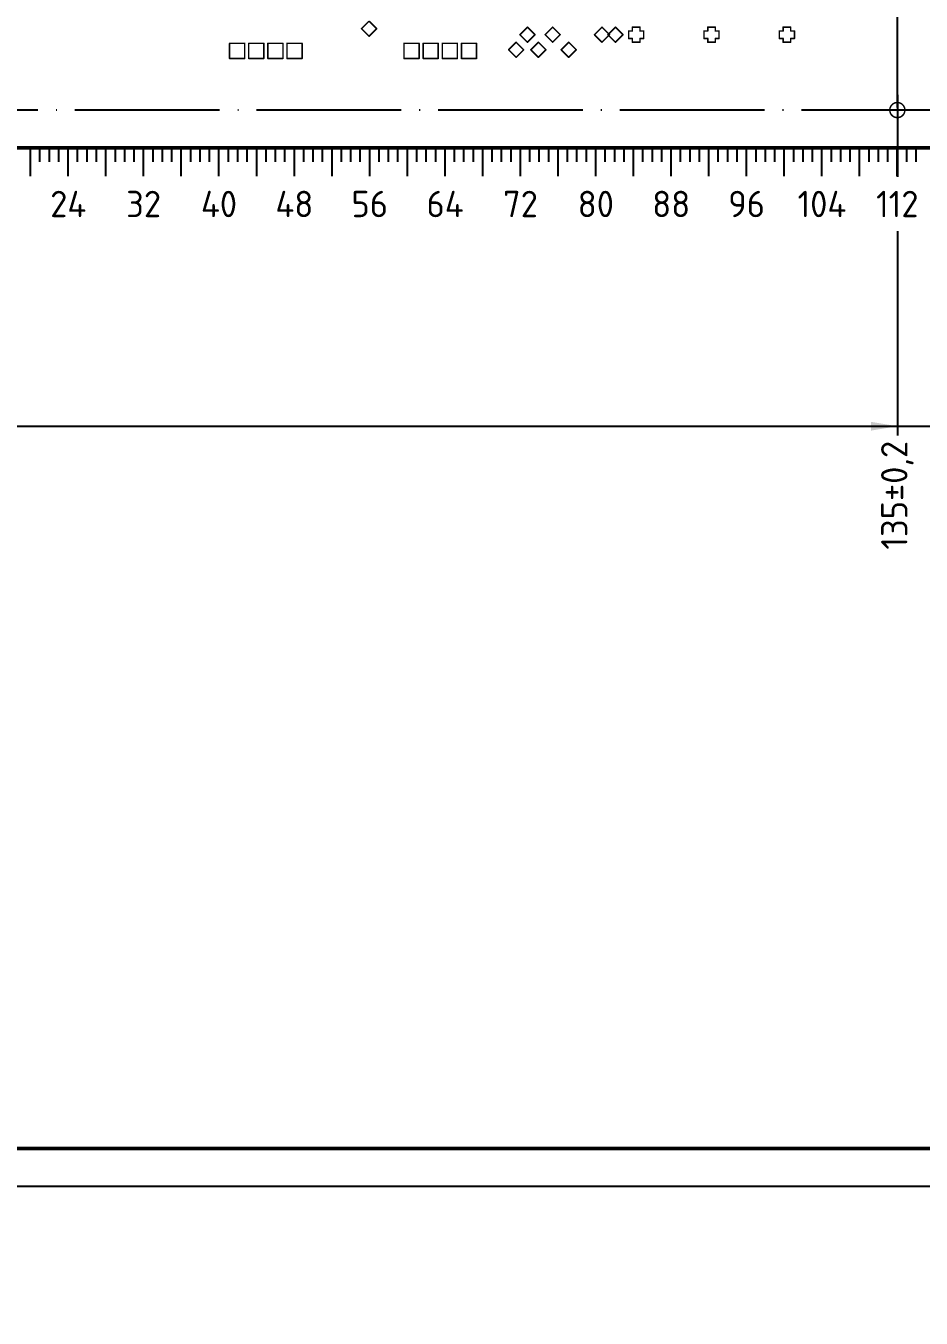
# Model space of a CAD drawing. Header units: millimetres. Extents: x -55 to 2039, y 0 to 512.
# Drawn here: x 118.6 to 237.4, y 0 to 171.5 of the extents above; entities that cross this region are included whole.
import ezdxf
from ezdxf import colors
from ezdxf.entities.mleader import LeaderData, LeaderLine
from ezdxf.enums import TextEntityAlignment as Align
from ezdxf.math import Vec2, Vec3

# ---------------------------------------------------------------- set-up
doc = ezdxf.new("R2010")
doc.units = ezdxf.units.MM
doc.linetypes.add('ACAD_ISO04W100', pattern=[30, 24, -3, 0, -3])
doc.linetypes.add('Сплошная', pattern=[0])
for name, color, linetype in [('Drill Drawing', 1, 'Continuous'), ('Виды', 30, 'Continuous'), ('Размеры', 121, 'Continuous')]:
    doc.layers.add(name, color=color, linetype=linetype)
doc.layers.add('текст', color=2, linetype='Continuous', lineweight=30)
doc.styles.add('GOST TYPE B', font='', dxfattribs={"height": 3.5})
doc.styles.get('GOST TYPE B').set_extended_font_data('GOST type B')
doc.dimstyles.new('Допуск Ординатный Стрелки', dxfattribs={"dimscale": 0, "dimtxt": 3.5, "dimasz": 3.5, "dimexe": 1.25, "dimexo": 0, "dimgap": 0.8, "dimtad": 0, "dimjust": 4, "dimtxsty": 'GOST TYPE B', "dimblk1": 'NONE', "dimsah": 1, "dimcen": 5, "dimse1": 1, "dimadec": 3, "dimazin": 2, "dimtol": 1, "dimtp": 0.2, "dimtm": 0.2, "dimtfac": 1, "dimtmove": 2, "dimatfit": 3, "dimfxl": 1, "dimtolj": 1, "dimlwd": 25, "dimlwe": 25, "dimarcsym": 0})

# ---------------------------------------------------------------- blocks, each defined once
blk = doc.blocks.new('Шероховатость')
at = {"lineweight": 50, "transparency": 16777216}
for p, q in [((-32.51, -11.45), (-28.78, -5)), ((-28.78, -5), (-5, -5)), ((-10.28, -11.58), (-7.16, -6.18)), ((-34.37, -8.22), (-32.51, -11.45)), ((-11.84, -8.88), (-10.28, -11.58))]:
    blk.add_line(p, q, dxfattribs=at)
at = {"layer": 'текст', "linetype": 'Continuous', "lineweight": 25, "transparency": 16777216, "insert": (-29.09, -6.14), "char_height": 5, "attachment_point": 1, "style": 'GOST TYPE B'}
blk.add_mtext_dynamic_manual_height_columns('Ra6,3{\\fGOST Type AU|b1|i0|c204|p2;(   )}', width=25.9473, gutter_width=17.5, heights=[0], dxfattribs=at)
blk = doc.blocks.new('_DotSmall')
at = {"color": 0, "linetype": 'ByBlock', "lineweight": 60, "const_width": 0.5}
blk.add_lwpolyline([(-0.0625, 0, 1), (0.0625, 0, 1)], format="xyb", close=True, dxfattribs=at)
blk = doc.blocks.new('*D98')
at = {"layer": 'Defpoints', "color": 0, "linetype": 'Continuous', "lineweight": 50, "transparency": 16777216}
for p in [(234.26, 162.32), (99.26, 158.47), (234.26, 118.35)]:
    blk.add_point(p, dxfattribs=at)
at = {"layer": 'Размеры', "color": 0, "lineweight": 25, "transparency": 16777216}
for p, q in [((234.26, 162.32), (234.26, 151.45)), ((234.26, 144.21), (234.26, 117.1))]:
    blk.add_line(p, q, dxfattribs=at)
at = {"layer": 'Размеры', "color": 0, "linetype": 'Сплошная', "lineweight": 25, "transparency": 16777216}
blk.add_line((99.26, 118.35), (230.76, 118.35), dxfattribs=at)
at = {"layer": 'Размеры', "color": 0, "linetype": 'Continuous', "lineweight": 50, "transparency": 16777216}
blk.add_solid([(230.76, 118.93), (230.76, 117.76), (234.26, 118.35)], dxfattribs=at)
at = {"layer": 'Размеры', "color": 0, "linetype": 'Continuous', "lineweight": 25, "transparency": 16777216, "xscale": 3.5, "yscale": 3.5, "zscale": 3.5, "rotation": 180}
blk.add_blockref('_DotSmall', (99.26, 118.35), dxfattribs=at)
at = {"layer": 'Размеры', "color": 0, "linetype": 'Continuous', "lineweight": 50, "transparency": 16777216, "insert": (234.26, 109.19), "char_height": 3.5, "attachment_point": 5, "rotation": 90, "style": 'GOST TYPE B'}
blk.add_mtext('\\A1;135±0,2', dxfattribs=at)
blk = doc.blocks.new('*D99')
at = {"layer": 'Defpoints', "color": 0, "linetype": 'Continuous', "lineweight": 50, "transparency": 16777216}
for p in [(359.26, 162.32), (99.26, 158.47), (359.26, 118.35)]:
    blk.add_point(p, dxfattribs=at)
at = {"layer": 'Размеры', "color": 0, "lineweight": 25, "transparency": 16777216}
blk.add_line((359.26, 162.32), (359.26, 117.1), dxfattribs=at)
at = {"layer": 'Размеры', "color": 0, "linetype": 'Сплошная', "lineweight": 25, "transparency": 16777216}
blk.add_line((99.26, 118.35), (355.76, 118.35), dxfattribs=at)
at = {"layer": 'Размеры', "color": 0, "linetype": 'Continuous', "lineweight": 50, "transparency": 16777216}
blk.add_solid([(355.76, 118.93), (355.76, 117.76), (359.26, 118.35)], dxfattribs=at)
at = {"layer": 'Размеры', "color": 0, "linetype": 'Continuous', "lineweight": 25, "transparency": 16777216, "xscale": 3.5, "yscale": 3.5, "zscale": 3.5, "rotation": 180}
blk.add_blockref('_DotSmall', (99.26, 118.35), dxfattribs=at)
at = {"layer": 'Размеры', "color": 0, "linetype": 'Continuous', "lineweight": 50, "transparency": 16777216, "insert": (359.26, 108.84), "char_height": 3.5, "attachment_point": 5, "rotation": 90, "style": 'GOST TYPE B'}
blk.add_mtext('\\A1;260±0,2', dxfattribs=at)
blk = doc.blocks.new('*D100')
at = {"layer": 'Defpoints', "color": 0, "linetype": 'Continuous', "lineweight": 50, "transparency": 16777216}
for p in [(99.26, 158.47), (369.26, 126.95), (369.26, 118.35)]:
    blk.add_point(p, dxfattribs=at)
at = {"layer": 'Размеры', "color": 0, "lineweight": 25, "transparency": 16777216}
blk.add_line((369.26, 126.95), (369.26, 117.1), dxfattribs=at)
at = {"layer": 'Размеры', "color": 0, "linetype": 'Сплошная', "lineweight": 25, "transparency": 16777216}
blk.add_line((99.26, 118.35), (365.76, 118.35), dxfattribs=at)
at = {"layer": 'Размеры', "color": 0, "linetype": 'Continuous', "lineweight": 50, "transparency": 16777216}
blk.add_solid([(365.76, 118.93), (365.76, 117.76), (369.26, 118.35)], dxfattribs=at)
at = {"layer": 'Размеры', "color": 0, "linetype": 'Continuous', "lineweight": 25, "transparency": 16777216, "xscale": 3.5, "yscale": 3.5, "zscale": 3.5, "rotation": 180}
blk.add_blockref('_DotSmall', (99.26, 118.35), dxfattribs=at)
at = {"layer": 'Размеры', "color": 0, "linetype": 'Continuous', "lineweight": 50, "transparency": 16777216, "insert": (369.26, 108.84), "char_height": 3.5, "attachment_point": 5, "rotation": 90, "style": 'GOST TYPE B'}
blk.add_mtext('\\A1;270±0,2', dxfattribs=at)
blk = doc.blocks.new('Вид с →')
at = {"linetype": 'Continuous', "lineweight": 25, "transparency": 16777216}
for q in [(28.03, 4.05), (30.86, 4.05)]:
    blk.add_line((29.44, 2.63), q, dxfattribs=at)
blk.add_circle((32.94, 2.63), 3.5, dxfattribs=at)
blk.add_circle((32.94, 2.63), 3.5, dxfattribs=at)
at = {"linetype": 'Continuous', "lineweight": 50, "transparency": 16777216, "style": 'GOST TYPE B'}
blk.add_attdef('ВИД(_:_)', text='', height=7, dxfattribs=at).set_placement((27.23, 3.5), align=Align.MIDDLE_RIGHT)

msp = doc.modelspace()

# ---------------------------------------------------------------- linework, layer by layer
at = {"lineweight": 50}
msp.add_line((104.2556, 155.2965), (364.2556, 155.2965), dxfattribs=at)
msp.add_lwpolyline([(19.1585, 17.5126), (613.1585, 17.5126), (613.1585, 437.5126), (19.1585, 437.5126)], close=True)
msp.add_lwpolyline([(39.1585, 22.5126), (608.1585, 22.5126), (608.1585, 432.5126), (39.1585, 432.5126)], close=True, dxfattribs=at)
at = {"layer": 'Drill Drawing'}
for points in [[(163.1696, 171.0965, 0.2, 0.2, 0), (164.1696, 172.0965, 0.2, 0.2, 0)], [(164.1696, 172.0965, 0.2, 0.2, 0), (165.1696, 171.0965, 0.2, 0.2, 0)], [(163.1696, 171.0965, 0.2, 0.2, 0), (164.1696, 170.0965, 0.2, 0.2, 0)], [(164.1696, 170.0965, 0.2, 0.2, 0), (165.1696, 171.0965, 0.2, 0.2, 0)], [(184.1806, 170.2965, 0.2, 0.2, 0), (185.1806, 171.2965, 0.2, 0.2, 0)], [(184.1806, 170.2965, 0.2, 0.2, 0), (185.1806, 169.2965, 0.2, 0.2, 0)], [(185.1806, 171.2965, 0.2, 0.2, 0), (186.1806, 170.2965, 0.2, 0.2, 0)], [(185.1806, 169.2965, 0.2, 0.2, 0), (186.1806, 170.2965, 0.2, 0.2, 0)], [(187.5306, 170.2965, 0.2, 0.2, 0), (188.5306, 171.2965, 0.2, 0.2, 0)], [(187.5306, 170.2965, 0.2, 0.2, 0), (188.5306, 169.2965, 0.2, 0.2, 0)], [(188.5306, 171.2965, 0.2, 0.2, 0), (189.5306, 170.2965, 0.2, 0.2, 0)], [(188.5306, 169.2965, 0.2, 0.2, 0), (189.5306, 170.2965, 0.2, 0.2, 0)], [(194.0681, 170.2965, 0.2, 0.2, 0), (195.0681, 171.2965, 0.2, 0.2, 0)], [(194.0681, 170.2965, 0.2, 0.2, 0), (195.0681, 169.2965, 0.2, 0.2, 0)], [(195.0681, 171.2965, 0.2, 0.2, 0), (196.0681, 170.2965, 0.2, 0.2, 0)], [(195.0681, 169.2965, 0.2, 0.2, 0), (196.0681, 170.2965, 0.2, 0.2, 0)], [(195.8556, 170.2965, 0.2, 0.2, 0), (196.8556, 171.2965, 0.2, 0.2, 0)], [(195.8556, 170.2965, 0.2, 0.2, 0), (196.8556, 169.2965, 0.2, 0.2, 0)], [(196.8556, 171.2965, 0.2, 0.2, 0), (197.8556, 170.2965, 0.2, 0.2, 0)], [(196.8556, 169.2965, 0.2, 0.2, 0), (197.8556, 170.2965, 0.2, 0.2, 0)], [(198.6056, 169.7965, 0.2, 0.2, 0), (198.6056, 170.7965, 0.2, 0.2, 0)], [(198.6056, 170.7965, 0.2, 0.2, 0), (199.1056, 170.7965, 0.2, 0.2, 0)], [(198.6056, 169.7965, 0.2, 0.2, 0), (199.1056, 169.7965, 0.2, 0.2, 0)], [(199.1056, 170.7965, 0.2, 0.2, 0), (199.1056, 171.2965, 0.2, 0.2, 0)], [(199.1056, 171.2965, 0.2, 0.2, 0), (200.1056, 171.2965, 0.2, 0.2, 0)], [(199.1056, 169.2965, 0.2, 0.2, 0), (199.1056, 169.7965, 0.2, 0.2, 0)], [(200.1056, 170.7965, 0.2, 0.2, 0), (200.1056, 171.2965, 0.2, 0.2, 0)], [(200.1056, 170.7965, 0.2, 0.2, 0), (200.6056, 170.7965, 0.2, 0.2, 0)], [(200.1056, 169.7965, 0.2, 0.2, 0), (200.6056, 169.7965, 0.2, 0.2, 0)], [(200.1056, 169.2965, 0.2, 0.2, 0), (200.1056, 169.7965, 0.2, 0.2, 0)], [(200.6056, 169.7965, 0.2, 0.2, 0), (200.6056, 170.7965, 0.2, 0.2, 0)], [(208.6056, 169.7965, 0.2, 0.2, 0), (208.6056, 170.7965, 0.2, 0.2, 0)], [(208.6056, 170.7965, 0.2, 0.2, 0), (209.1056, 170.7965, 0.2, 0.2, 0)], [(208.6056, 169.7965, 0.2, 0.2, 0), (209.1056, 169.7965, 0.2, 0.2, 0)], [(209.1056, 170.7965, 0.2, 0.2, 0), (209.1056, 171.2965, 0.2, 0.2, 0)], [(209.1056, 171.2965, 0.2, 0.2, 0), (210.1056, 171.2965, 0.2, 0.2, 0)], [(209.1056, 169.2965, 0.2, 0.2, 0), (209.1056, 169.7965, 0.2, 0.2, 0)], [(210.1056, 170.7965, 0.2, 0.2, 0), (210.1056, 171.2965, 0.2, 0.2, 0)], [(210.1056, 170.7965, 0.2, 0.2, 0), (210.6056, 170.7965, 0.2, 0.2, 0)], [(210.1056, 169.7965, 0.2, 0.2, 0), (210.6056, 169.7965, 0.2, 0.2, 0)], [(210.1056, 169.2965, 0.2, 0.2, 0), (210.1056, 169.7965, 0.2, 0.2, 0)], [(210.6056, 169.7965, 0.2, 0.2, 0), (210.6056, 170.7965, 0.2, 0.2, 0)], [(218.6056, 169.7965, 0.2, 0.2, 0), (218.6056, 170.7965, 0.2, 0.2, 0)], [(218.6056, 170.7965, 0.2, 0.2, 0), (219.1056, 170.7965, 0.2, 0.2, 0)], [(218.6056, 169.7965, 0.2, 0.2, 0), (219.1056, 169.7965, 0.2, 0.2, 0)], [(219.1056, 170.7965, 0.2, 0.2, 0), (219.1056, 171.2965, 0.2, 0.2, 0)], [(219.1056, 171.2965, 0.2, 0.2, 0), (220.1056, 171.2965, 0.2, 0.2, 0)], [(219.1056, 169.2965, 0.2, 0.2, 0), (219.1056, 169.7965, 0.2, 0.2, 0)], [(220.1056, 170.7965, 0.2, 0.2, 0), (220.1056, 171.2965, 0.2, 0.2, 0)], [(220.1056, 170.7965, 0.2, 0.2, 0), (220.6056, 170.7965, 0.2, 0.2, 0)], [(220.1056, 169.7965, 0.2, 0.2, 0), (220.6056, 169.7965, 0.2, 0.2, 0)], [(220.1056, 169.2965, 0.2, 0.2, 0), (220.1056, 169.7965, 0.2, 0.2, 0)], [(220.6056, 169.7965, 0.2, 0.2, 0), (220.6056, 170.7965, 0.2, 0.2, 0)], [(145.6606, 169.1465, 0.2, 0.2, 0), (147.6606, 169.1465, 0.2, 0.2, 0)], [(145.6606, 167.1465, 0.2, 0.2, 0), (145.6606, 169.1465, 0.2, 0.2, 0)], [(147.6606, 167.1465, 0.2, 0.2, 0), (147.6606, 169.1465, 0.2, 0.2, 0)], [(148.2006, 169.1465, 0.2, 0.2, 0), (150.2006, 169.1465, 0.2, 0.2, 0)], [(148.2006, 167.1465, 0.2, 0.2, 0), (148.2006, 169.1465, 0.2, 0.2, 0)], [(150.2006, 167.1465, 0.2, 0.2, 0), (150.2006, 169.1465, 0.2, 0.2, 0)], [(150.7406, 169.1465, 0.2, 0.2, 0), (152.7406, 169.1465, 0.2, 0.2, 0)], [(150.7406, 167.1465, 0.2, 0.2, 0), (150.7406, 169.1465, 0.2, 0.2, 0)], [(152.7406, 167.1465, 0.2, 0.2, 0), (152.7406, 169.1465, 0.2, 0.2, 0)], [(153.2806, 169.1465, 0.2, 0.2, 0), (155.2806, 169.1465, 0.2, 0.2, 0)], [(153.2806, 167.1465, 0.2, 0.2, 0), (153.2806, 169.1465, 0.2, 0.2, 0)], [(155.2806, 167.1465, 0.2, 0.2, 0), (155.2806, 169.1465, 0.2, 0.2, 0)], [(168.8056, 169.1465, 0.2, 0.2, 0), (170.8056, 169.1465, 0.2, 0.2, 0)], [(168.8056, 167.1465, 0.2, 0.2, 0), (168.8056, 169.1465, 0.2, 0.2, 0)], [(170.8056, 167.1465, 0.2, 0.2, 0), (170.8056, 169.1465, 0.2, 0.2, 0)], [(171.3456, 169.1465, 0.2, 0.2, 0), (173.3456, 169.1465, 0.2, 0.2, 0)], [(171.3456, 167.1465, 0.2, 0.2, 0), (171.3456, 169.1465, 0.2, 0.2, 0)], [(173.3456, 167.1465, 0.2, 0.2, 0), (173.3456, 169.1465, 0.2, 0.2, 0)], [(173.8856, 169.1465, 0.2, 0.2, 0), (175.8856, 169.1465, 0.2, 0.2, 0)], [(173.8856, 167.1465, 0.2, 0.2, 0), (173.8856, 169.1465, 0.2, 0.2, 0)], [(175.8856, 167.1465, 0.2, 0.2, 0), (175.8856, 169.1465, 0.2, 0.2, 0)], [(176.4256, 169.1465, 0.2, 0.2, 0), (178.4256, 169.1465, 0.2, 0.2, 0)], [(176.4256, 167.1465, 0.2, 0.2, 0), (176.4256, 169.1465, 0.2, 0.2, 0)], [(178.4256, 167.1465, 0.2, 0.2, 0), (178.4256, 169.1465, 0.2, 0.2, 0)], [(182.6806, 168.2965, 0.2, 0.2, 0), (183.6806, 169.2965, 0.2, 0.2, 0)], [(182.6806, 168.2965, 0.2, 0.2, 0), (183.6806, 167.2965, 0.2, 0.2, 0)], [(183.6806, 169.2965, 0.2, 0.2, 0), (184.6806, 168.2965, 0.2, 0.2, 0)], [(183.6806, 167.2965, 0.2, 0.2, 0), (184.6806, 168.2965, 0.2, 0.2, 0)], [(185.6306, 168.2965, 0.2, 0.2, 0), (186.6306, 169.2965, 0.2, 0.2, 0)], [(185.6306, 168.2965, 0.2, 0.2, 0), (186.6306, 167.2965, 0.2, 0.2, 0)], [(186.6306, 169.2965, 0.2, 0.2, 0), (187.6306, 168.2965, 0.2, 0.2, 0)], [(186.6306, 167.2965, 0.2, 0.2, 0), (187.6306, 168.2965, 0.2, 0.2, 0)], [(189.6556, 168.2965, 0.2, 0.2, 0), (190.6556, 169.2965, 0.2, 0.2, 0)], [(189.6556, 168.2965, 0.2, 0.2, 0), (190.6556, 167.2965, 0.2, 0.2, 0)], [(190.6556, 169.2965, 0.2, 0.2, 0), (191.6556, 168.2965, 0.2, 0.2, 0)], [(190.6556, 167.2965, 0.2, 0.2, 0), (191.6556, 168.2965, 0.2, 0.2, 0)], [(199.1056, 169.2965, 0.2, 0.2, 0), (200.1056, 169.2965, 0.2, 0.2, 0)], [(209.1056, 169.2965, 0.2, 0.2, 0), (210.1056, 169.2965, 0.2, 0.2, 0)], [(219.1056, 169.2965, 0.2, 0.2, 0), (220.1056, 169.2965, 0.2, 0.2, 0)], [(145.6606, 167.1465, 0.2, 0.2, 0), (147.6606, 167.1465, 0.2, 0.2, 0)], [(148.2006, 167.1465, 0.2, 0.2, 0), (150.2006, 167.1465, 0.2, 0.2, 0)], [(150.7406, 167.1465, 0.2, 0.2, 0), (152.7406, 167.1465, 0.2, 0.2, 0)], [(153.2806, 167.1465, 0.2, 0.2, 0), (155.2806, 167.1465, 0.2, 0.2, 0)], [(168.8056, 167.1465, 0.2, 0.2, 0), (170.8056, 167.1465, 0.2, 0.2, 0)], [(171.3456, 167.1465, 0.2, 0.2, 0), (173.3456, 167.1465, 0.2, 0.2, 0)], [(173.8856, 167.1465, 0.2, 0.2, 0), (175.8856, 167.1465, 0.2, 0.2, 0)], [(176.4256, 167.1465, 0.2, 0.2, 0), (178.4256, 167.1465, 0.2, 0.2, 0)]]:
    msp.add_lwpolyline(points, format="xyseb", dxfattribs=at)
for points in [[(163.1196, 171.0965, 0.1, 0.1, 1), (163.2196, 171.0965, 0.1, 0.1, 1)], [(163.1196, 171.0965, 0.1, 0.1, 1), (163.2196, 171.0965, 0.1, 0.1, 1)], [(164.1196, 170.0965, 0.1, 0.1, 1), (164.2196, 170.0965, 0.1, 0.1, 1)], [(164.1196, 170.0965, 0.1, 0.1, 1), (164.2196, 170.0965, 0.1, 0.1, 1)], [(165.1196, 171.0965, 0.1, 0.1, 1), (165.2196, 171.0965, 0.1, 0.1, 1)], [(165.1196, 171.0965, 0.1, 0.1, 1), (165.2196, 171.0965, 0.1, 0.1, 1)], [(184.1306, 170.2965, 0.1, 0.1, 1), (184.2306, 170.2965, 0.1, 0.1, 1)], [(184.1306, 170.2965, 0.1, 0.1, 1), (184.2306, 170.2965, 0.1, 0.1, 1)], [(185.1306, 171.2965, 0.1, 0.1, 1), (185.2306, 171.2965, 0.1, 0.1, 1)], [(185.1306, 171.2965, 0.1, 0.1, 1), (185.2306, 171.2965, 0.1, 0.1, 1)], [(186.1306, 170.2965, 0.1, 0.1, 1), (186.2306, 170.2965, 0.1, 0.1, 1)], [(186.1306, 170.2965, 0.1, 0.1, 1), (186.2306, 170.2965, 0.1, 0.1, 1)], [(187.4806, 170.2965, 0.1, 0.1, 1), (187.5806, 170.2965, 0.1, 0.1, 1)], [(187.4806, 170.2965, 0.1, 0.1, 1), (187.5806, 170.2965, 0.1, 0.1, 1)], [(188.4806, 171.2965, 0.1, 0.1, 1), (188.5806, 171.2965, 0.1, 0.1, 1)], [(188.4806, 171.2965, 0.1, 0.1, 1), (188.5806, 171.2965, 0.1, 0.1, 1)], [(189.4806, 170.2965, 0.1, 0.1, 1), (189.5806, 170.2965, 0.1, 0.1, 1)], [(189.4806, 170.2965, 0.1, 0.1, 1), (189.5806, 170.2965, 0.1, 0.1, 1)], [(194.0181, 170.2965, 0.1, 0.1, 1), (194.1181, 170.2965, 0.1, 0.1, 1)], [(194.0181, 170.2965, 0.1, 0.1, 1), (194.1181, 170.2965, 0.1, 0.1, 1)], [(195.0181, 171.2965, 0.1, 0.1, 1), (195.1181, 171.2965, 0.1, 0.1, 1)], [(195.0181, 171.2965, 0.1, 0.1, 1), (195.1181, 171.2965, 0.1, 0.1, 1)], [(195.8056, 170.2965, 0.1, 0.1, 1), (195.9056, 170.2965, 0.1, 0.1, 1)], [(195.8056, 170.2965, 0.1, 0.1, 1), (195.9056, 170.2965, 0.1, 0.1, 1)], [(196.0181, 170.2965, 0.1, 0.1, 1), (196.1181, 170.2965, 0.1, 0.1, 1)], [(196.0181, 170.2965, 0.1, 0.1, 1), (196.1181, 170.2965, 0.1, 0.1, 1)], [(196.8056, 171.2965, 0.1, 0.1, 1), (196.9056, 171.2965, 0.1, 0.1, 1)], [(196.8056, 171.2965, 0.1, 0.1, 1), (196.9056, 171.2965, 0.1, 0.1, 1)], [(197.8056, 170.2965, 0.1, 0.1, 1), (197.9056, 170.2965, 0.1, 0.1, 1)], [(197.8056, 170.2965, 0.1, 0.1, 1), (197.9056, 170.2965, 0.1, 0.1, 1)], [(198.5556, 170.7965, 0.1, 0.1, 1), (198.6556, 170.7965, 0.1, 0.1, 1)], [(198.5556, 170.7965, 0.1, 0.1, 1), (198.6556, 170.7965, 0.1, 0.1, 1)], [(198.5556, 169.7965, 0.1, 0.1, 1), (198.6556, 169.7965, 0.1, 0.1, 1)], [(198.5556, 169.7965, 0.1, 0.1, 1), (198.6556, 169.7965, 0.1, 0.1, 1)], [(199.0556, 171.2965, 0.1, 0.1, 1), (199.1556, 171.2965, 0.1, 0.1, 1)], [(199.0556, 171.2965, 0.1, 0.1, 1), (199.1556, 171.2965, 0.1, 0.1, 1)], [(199.0556, 170.7965, 0.1, 0.1, 1), (199.1556, 170.7965, 0.1, 0.1, 1)], [(199.0556, 170.7965, 0.1, 0.1, 1), (199.1556, 170.7965, 0.1, 0.1, 1)], [(199.0556, 169.7965, 0.1, 0.1, 1), (199.1556, 169.7965, 0.1, 0.1, 1)], [(199.0556, 169.7965, 0.1, 0.1, 1), (199.1556, 169.7965, 0.1, 0.1, 1)], [(200.0556, 171.2965, 0.1, 0.1, 1), (200.1556, 171.2965, 0.1, 0.1, 1)], [(200.0556, 171.2965, 0.1, 0.1, 1), (200.1556, 171.2965, 0.1, 0.1, 1)], [(200.0556, 170.7965, 0.1, 0.1, 1), (200.1556, 170.7965, 0.1, 0.1, 1)], [(200.0556, 170.7965, 0.1, 0.1, 1), (200.1556, 170.7965, 0.1, 0.1, 1)], [(200.0556, 169.7965, 0.1, 0.1, 1), (200.1556, 169.7965, 0.1, 0.1, 1)], [(200.0556, 169.7965, 0.1, 0.1, 1), (200.1556, 169.7965, 0.1, 0.1, 1)], [(200.5556, 170.7965, 0.1, 0.1, 1), (200.6556, 170.7965, 0.1, 0.1, 1)], [(200.5556, 170.7965, 0.1, 0.1, 1), (200.6556, 170.7965, 0.1, 0.1, 1)], [(200.5556, 169.7965, 0.1, 0.1, 1), (200.6556, 169.7965, 0.1, 0.1, 1)], [(200.5556, 169.7965, 0.1, 0.1, 1), (200.6556, 169.7965, 0.1, 0.1, 1)], [(208.5556, 170.7965, 0.1, 0.1, 1), (208.6556, 170.7965, 0.1, 0.1, 1)], [(208.5556, 170.7965, 0.1, 0.1, 1), (208.6556, 170.7965, 0.1, 0.1, 1)], [(208.5556, 169.7965, 0.1, 0.1, 1), (208.6556, 169.7965, 0.1, 0.1, 1)], [(208.5556, 169.7965, 0.1, 0.1, 1), (208.6556, 169.7965, 0.1, 0.1, 1)], [(209.0556, 171.2965, 0.1, 0.1, 1), (209.1556, 171.2965, 0.1, 0.1, 1)], [(209.0556, 171.2965, 0.1, 0.1, 1), (209.1556, 171.2965, 0.1, 0.1, 1)], [(209.0556, 170.7965, 0.1, 0.1, 1), (209.1556, 170.7965, 0.1, 0.1, 1)], [(209.0556, 170.7965, 0.1, 0.1, 1), (209.1556, 170.7965, 0.1, 0.1, 1)], [(209.0556, 169.7965, 0.1, 0.1, 1), (209.1556, 169.7965, 0.1, 0.1, 1)], [(209.0556, 169.7965, 0.1, 0.1, 1), (209.1556, 169.7965, 0.1, 0.1, 1)], [(210.0556, 171.2965, 0.1, 0.1, 1), (210.1556, 171.2965, 0.1, 0.1, 1)], [(210.0556, 171.2965, 0.1, 0.1, 1), (210.1556, 171.2965, 0.1, 0.1, 1)], [(210.0556, 170.7965, 0.1, 0.1, 1), (210.1556, 170.7965, 0.1, 0.1, 1)], [(210.0556, 170.7965, 0.1, 0.1, 1), (210.1556, 170.7965, 0.1, 0.1, 1)], [(210.0556, 169.7965, 0.1, 0.1, 1), (210.1556, 169.7965, 0.1, 0.1, 1)], [(210.0556, 169.7965, 0.1, 0.1, 1), (210.1556, 169.7965, 0.1, 0.1, 1)], [(210.5556, 170.7965, 0.1, 0.1, 1), (210.6556, 170.7965, 0.1, 0.1, 1)], [(210.5556, 170.7965, 0.1, 0.1, 1), (210.6556, 170.7965, 0.1, 0.1, 1)], [(210.5556, 169.7965, 0.1, 0.1, 1), (210.6556, 169.7965, 0.1, 0.1, 1)], [(210.5556, 169.7965, 0.1, 0.1, 1), (210.6556, 169.7965, 0.1, 0.1, 1)], [(218.5556, 170.7965, 0.1, 0.1, 1), (218.6556, 170.7965, 0.1, 0.1, 1)], [(218.5556, 170.7965, 0.1, 0.1, 1), (218.6556, 170.7965, 0.1, 0.1, 1)], [(218.5556, 169.7965, 0.1, 0.1, 1), (218.6556, 169.7965, 0.1, 0.1, 1)], [(218.5556, 169.7965, 0.1, 0.1, 1), (218.6556, 169.7965, 0.1, 0.1, 1)], [(219.0556, 171.2965, 0.1, 0.1, 1), (219.1556, 171.2965, 0.1, 0.1, 1)], [(219.0556, 171.2965, 0.1, 0.1, 1), (219.1556, 171.2965, 0.1, 0.1, 1)], [(219.0556, 170.7965, 0.1, 0.1, 1), (219.1556, 170.7965, 0.1, 0.1, 1)], [(219.0556, 170.7965, 0.1, 0.1, 1), (219.1556, 170.7965, 0.1, 0.1, 1)], [(219.0556, 169.7965, 0.1, 0.1, 1), (219.1556, 169.7965, 0.1, 0.1, 1)], [(219.0556, 169.7965, 0.1, 0.1, 1), (219.1556, 169.7965, 0.1, 0.1, 1)], [(220.0556, 171.2965, 0.1, 0.1, 1), (220.1556, 171.2965, 0.1, 0.1, 1)], [(220.0556, 171.2965, 0.1, 0.1, 1), (220.1556, 171.2965, 0.1, 0.1, 1)], [(220.0556, 170.7965, 0.1, 0.1, 1), (220.1556, 170.7965, 0.1, 0.1, 1)], [(220.0556, 170.7965, 0.1, 0.1, 1), (220.1556, 170.7965, 0.1, 0.1, 1)], [(220.0556, 169.7965, 0.1, 0.1, 1), (220.1556, 169.7965, 0.1, 0.1, 1)], [(220.0556, 169.7965, 0.1, 0.1, 1), (220.1556, 169.7965, 0.1, 0.1, 1)], [(220.5556, 170.7965, 0.1, 0.1, 1), (220.6556, 170.7965, 0.1, 0.1, 1)], [(220.5556, 170.7965, 0.1, 0.1, 1), (220.6556, 170.7965, 0.1, 0.1, 1)], [(220.5556, 169.7965, 0.1, 0.1, 1), (220.6556, 169.7965, 0.1, 0.1, 1)], [(220.5556, 169.7965, 0.1, 0.1, 1), (220.6556, 169.7965, 0.1, 0.1, 1)], [(145.6106, 169.1465, 0.1, 0.1, 1), (145.7106, 169.1465, 0.1, 0.1, 1)], [(145.6106, 169.1465, 0.1, 0.1, 1), (145.7106, 169.1465, 0.1, 0.1, 1)], [(147.6106, 169.1465, 0.1, 0.1, 1), (147.7106, 169.1465, 0.1, 0.1, 1)], [(147.6106, 169.1465, 0.1, 0.1, 1), (147.7106, 169.1465, 0.1, 0.1, 1)], [(148.1506, 169.1465, 0.1, 0.1, 1), (148.2506, 169.1465, 0.1, 0.1, 1)], [(148.1506, 169.1465, 0.1, 0.1, 1), (148.2506, 169.1465, 0.1, 0.1, 1)], [(150.1506, 169.1465, 0.1, 0.1, 1), (150.2506, 169.1465, 0.1, 0.1, 1)], [(150.1506, 169.1465, 0.1, 0.1, 1), (150.2506, 169.1465, 0.1, 0.1, 1)], [(150.6906, 169.1465, 0.1, 0.1, 1), (150.7906, 169.1465, 0.1, 0.1, 1)], [(150.6906, 169.1465, 0.1, 0.1, 1), (150.7906, 169.1465, 0.1, 0.1, 1)], [(152.6906, 169.1465, 0.1, 0.1, 1), (152.7906, 169.1465, 0.1, 0.1, 1)], [(152.6906, 169.1465, 0.1, 0.1, 1), (152.7906, 169.1465, 0.1, 0.1, 1)], [(153.2306, 169.1465, 0.1, 0.1, 1), (153.3306, 169.1465, 0.1, 0.1, 1)], [(153.2306, 169.1465, 0.1, 0.1, 1), (153.3306, 169.1465, 0.1, 0.1, 1)], [(155.2306, 169.1465, 0.1, 0.1, 1), (155.3306, 169.1465, 0.1, 0.1, 1)], [(155.2306, 169.1465, 0.1, 0.1, 1), (155.3306, 169.1465, 0.1, 0.1, 1)], [(168.7556, 169.1465, 0.1, 0.1, 1), (168.8556, 169.1465, 0.1, 0.1, 1)], [(168.7556, 169.1465, 0.1, 0.1, 1), (168.8556, 169.1465, 0.1, 0.1, 1)], [(170.7556, 169.1465, 0.1, 0.1, 1), (170.8556, 169.1465, 0.1, 0.1, 1)], [(170.7556, 169.1465, 0.1, 0.1, 1), (170.8556, 169.1465, 0.1, 0.1, 1)], [(171.2956, 169.1465, 0.1, 0.1, 1), (171.3956, 169.1465, 0.1, 0.1, 1)], [(171.2956, 169.1465, 0.1, 0.1, 1), (171.3956, 169.1465, 0.1, 0.1, 1)], [(173.2956, 169.1465, 0.1, 0.1, 1), (173.3956, 169.1465, 0.1, 0.1, 1)], [(173.2956, 169.1465, 0.1, 0.1, 1), (173.3956, 169.1465, 0.1, 0.1, 1)], [(173.8356, 169.1465, 0.1, 0.1, 1), (173.9356, 169.1465, 0.1, 0.1, 1)], [(173.8356, 169.1465, 0.1, 0.1, 1), (173.9356, 169.1465, 0.1, 0.1, 1)], [(175.8356, 169.1465, 0.1, 0.1, 1), (175.9356, 169.1465, 0.1, 0.1, 1)], [(175.8356, 169.1465, 0.1, 0.1, 1), (175.9356, 169.1465, 0.1, 0.1, 1)], [(176.3756, 169.1465, 0.1, 0.1, 1), (176.4756, 169.1465, 0.1, 0.1, 1)], [(176.3756, 169.1465, 0.1, 0.1, 1), (176.4756, 169.1465, 0.1, 0.1, 1)], [(178.3756, 169.1465, 0.1, 0.1, 1), (178.4756, 169.1465, 0.1, 0.1, 1)], [(178.3756, 169.1465, 0.1, 0.1, 1), (178.4756, 169.1465, 0.1, 0.1, 1)], [(182.6306, 168.2965, 0.1, 0.1, 1), (182.7306, 168.2965, 0.1, 0.1, 1)], [(182.6306, 168.2965, 0.1, 0.1, 1), (182.7306, 168.2965, 0.1, 0.1, 1)], [(183.6306, 169.2965, 0.1, 0.1, 1), (183.7306, 169.2965, 0.1, 0.1, 1)], [(183.6306, 169.2965, 0.1, 0.1, 1), (183.7306, 169.2965, 0.1, 0.1, 1)], [(184.6306, 168.2965, 0.1, 0.1, 1), (184.7306, 168.2965, 0.1, 0.1, 1)], [(184.6306, 168.2965, 0.1, 0.1, 1), (184.7306, 168.2965, 0.1, 0.1, 1)], [(185.1306, 169.2965, 0.1, 0.1, 1), (185.2306, 169.2965, 0.1, 0.1, 1)], [(185.1306, 169.2965, 0.1, 0.1, 1), (185.2306, 169.2965, 0.1, 0.1, 1)], [(185.5806, 168.2965, 0.1, 0.1, 1), (185.6806, 168.2965, 0.1, 0.1, 1)], [(185.5806, 168.2965, 0.1, 0.1, 1), (185.6806, 168.2965, 0.1, 0.1, 1)], [(186.5806, 169.2965, 0.1, 0.1, 1), (186.6806, 169.2965, 0.1, 0.1, 1)], [(186.5806, 169.2965, 0.1, 0.1, 1), (186.6806, 169.2965, 0.1, 0.1, 1)], [(187.5806, 168.2965, 0.1, 0.1, 1), (187.6806, 168.2965, 0.1, 0.1, 1)], [(187.5806, 168.2965, 0.1, 0.1, 1), (187.6806, 168.2965, 0.1, 0.1, 1)], [(188.4806, 169.2965, 0.1, 0.1, 1), (188.5806, 169.2965, 0.1, 0.1, 1)], [(188.4806, 169.2965, 0.1, 0.1, 1), (188.5806, 169.2965, 0.1, 0.1, 1)], [(189.6056, 168.2965, 0.1, 0.1, 1), (189.7056, 168.2965, 0.1, 0.1, 1)], [(189.6056, 168.2965, 0.1, 0.1, 1), (189.7056, 168.2965, 0.1, 0.1, 1)], [(190.6056, 169.2965, 0.1, 0.1, 1), (190.7056, 169.2965, 0.1, 0.1, 1)], [(190.6056, 169.2965, 0.1, 0.1, 1), (190.7056, 169.2965, 0.1, 0.1, 1)], [(191.6056, 168.2965, 0.1, 0.1, 1), (191.7056, 168.2965, 0.1, 0.1, 1)], [(191.6056, 168.2965, 0.1, 0.1, 1), (191.7056, 168.2965, 0.1, 0.1, 1)], [(195.0181, 169.2965, 0.1, 0.1, 1), (195.1181, 169.2965, 0.1, 0.1, 1)], [(195.0181, 169.2965, 0.1, 0.1, 1), (195.1181, 169.2965, 0.1, 0.1, 1)], [(196.8056, 169.2965, 0.1, 0.1, 1), (196.9056, 169.2965, 0.1, 0.1, 1)], [(196.8056, 169.2965, 0.1, 0.1, 1), (196.9056, 169.2965, 0.1, 0.1, 1)], [(199.0556, 169.2965, 0.1, 0.1, 1), (199.1556, 169.2965, 0.1, 0.1, 1)], [(199.0556, 169.2965, 0.1, 0.1, 1), (199.1556, 169.2965, 0.1, 0.1, 1)], [(200.0556, 169.2965, 0.1, 0.1, 1), (200.1556, 169.2965, 0.1, 0.1, 1)], [(200.0556, 169.2965, 0.1, 0.1, 1), (200.1556, 169.2965, 0.1, 0.1, 1)], [(209.0556, 169.2965, 0.1, 0.1, 1), (209.1556, 169.2965, 0.1, 0.1, 1)], [(209.0556, 169.2965, 0.1, 0.1, 1), (209.1556, 169.2965, 0.1, 0.1, 1)], [(210.0556, 169.2965, 0.1, 0.1, 1), (210.1556, 169.2965, 0.1, 0.1, 1)], [(210.0556, 169.2965, 0.1, 0.1, 1), (210.1556, 169.2965, 0.1, 0.1, 1)], [(219.0556, 169.2965, 0.1, 0.1, 1), (219.1556, 169.2965, 0.1, 0.1, 1)], [(219.0556, 169.2965, 0.1, 0.1, 1), (219.1556, 169.2965, 0.1, 0.1, 1)], [(220.0556, 169.2965, 0.1, 0.1, 1), (220.1556, 169.2965, 0.1, 0.1, 1)], [(220.0556, 169.2965, 0.1, 0.1, 1), (220.1556, 169.2965, 0.1, 0.1, 1)], [(145.6106, 167.1465, 0.1, 0.1, 1), (145.7106, 167.1465, 0.1, 0.1, 1)], [(145.6106, 167.1465, 0.1, 0.1, 1), (145.7106, 167.1465, 0.1, 0.1, 1)], [(147.6106, 167.1465, 0.1, 0.1, 1), (147.7106, 167.1465, 0.1, 0.1, 1)], [(147.6106, 167.1465, 0.1, 0.1, 1), (147.7106, 167.1465, 0.1, 0.1, 1)], [(148.1506, 167.1465, 0.1, 0.1, 1), (148.2506, 167.1465, 0.1, 0.1, 1)], [(148.1506, 167.1465, 0.1, 0.1, 1), (148.2506, 167.1465, 0.1, 0.1, 1)], [(150.1506, 167.1465, 0.1, 0.1, 1), (150.2506, 167.1465, 0.1, 0.1, 1)], [(150.1506, 167.1465, 0.1, 0.1, 1), (150.2506, 167.1465, 0.1, 0.1, 1)], [(150.6906, 167.1465, 0.1, 0.1, 1), (150.7906, 167.1465, 0.1, 0.1, 1)], [(150.6906, 167.1465, 0.1, 0.1, 1), (150.7906, 167.1465, 0.1, 0.1, 1)], [(152.6906, 167.1465, 0.1, 0.1, 1), (152.7906, 167.1465, 0.1, 0.1, 1)], [(152.6906, 167.1465, 0.1, 0.1, 1), (152.7906, 167.1465, 0.1, 0.1, 1)], [(153.2306, 167.1465, 0.1, 0.1, 1), (153.3306, 167.1465, 0.1, 0.1, 1)], [(153.2306, 167.1465, 0.1, 0.1, 1), (153.3306, 167.1465, 0.1, 0.1, 1)], [(155.2306, 167.1465, 0.1, 0.1, 1), (155.3306, 167.1465, 0.1, 0.1, 1)], [(155.2306, 167.1465, 0.1, 0.1, 1), (155.3306, 167.1465, 0.1, 0.1, 1)], [(168.7556, 167.1465, 0.1, 0.1, 1), (168.8556, 167.1465, 0.1, 0.1, 1)], [(168.7556, 167.1465, 0.1, 0.1, 1), (168.8556, 167.1465, 0.1, 0.1, 1)], [(170.7556, 167.1465, 0.1, 0.1, 1), (170.8556, 167.1465, 0.1, 0.1, 1)], [(170.7556, 167.1465, 0.1, 0.1, 1), (170.8556, 167.1465, 0.1, 0.1, 1)], [(171.2956, 167.1465, 0.1, 0.1, 1), (171.3956, 167.1465, 0.1, 0.1, 1)], [(171.2956, 167.1465, 0.1, 0.1, 1), (171.3956, 167.1465, 0.1, 0.1, 1)], [(173.2956, 167.1465, 0.1, 0.1, 1), (173.3956, 167.1465, 0.1, 0.1, 1)], [(173.2956, 167.1465, 0.1, 0.1, 1), (173.3956, 167.1465, 0.1, 0.1, 1)], [(173.8356, 167.1465, 0.1, 0.1, 1), (173.9356, 167.1465, 0.1, 0.1, 1)], [(173.8356, 167.1465, 0.1, 0.1, 1), (173.9356, 167.1465, 0.1, 0.1, 1)], [(175.8356, 167.1465, 0.1, 0.1, 1), (175.9356, 167.1465, 0.1, 0.1, 1)], [(175.8356, 167.1465, 0.1, 0.1, 1), (175.9356, 167.1465, 0.1, 0.1, 1)], [(176.3756, 167.1465, 0.1, 0.1, 1), (176.4756, 167.1465, 0.1, 0.1, 1)], [(176.3756, 167.1465, 0.1, 0.1, 1), (176.4756, 167.1465, 0.1, 0.1, 1)], [(178.3756, 167.1465, 0.1, 0.1, 1), (178.4756, 167.1465, 0.1, 0.1, 1)], [(178.3756, 167.1465, 0.1, 0.1, 1), (178.4756, 167.1465, 0.1, 0.1, 1)], [(183.6306, 167.2965, 0.1, 0.1, 1), (183.7306, 167.2965, 0.1, 0.1, 1)], [(183.6306, 167.2965, 0.1, 0.1, 1), (183.7306, 167.2965, 0.1, 0.1, 1)], [(186.5806, 167.2965, 0.1, 0.1, 1), (186.6806, 167.2965, 0.1, 0.1, 1)], [(186.5806, 167.2965, 0.1, 0.1, 1), (186.6806, 167.2965, 0.1, 0.1, 1)], [(190.6056, 167.2965, 0.1, 0.1, 1), (190.7056, 167.2965, 0.1, 0.1, 1)], [(190.6056, 167.2965, 0.1, 0.1, 1), (190.7056, 167.2965, 0.1, 0.1, 1)], [(235.2556, 160.2965, 0.2, 0.2, 1), (233.2556, 160.2965, 0.2, 0.2, 1)], [(233.2056, 160.2965, 0.1, 0.1, 1), (233.3056, 160.2965, 0.1, 0.1, 1)], [(235.2056, 160.2965, 0.1, 0.1, 1), (235.3056, 160.2965, 0.1, 0.1, 1)]]:
    msp.add_lwpolyline(points, format="xyseb", close=True, dxfattribs=at)
at = {"layer": 'Размеры', "linetype": 'ACAD_ISO04W100', "lineweight": 25, "ltscale": 0.8}
for p, q in [((234.2556, 203.9592), (234.2556, 160.2965)), ((361.2367, 160.2965), (107.1341, 160.2965))]:
    msp.add_line(p, q, dxfattribs=at)
at = {"layer": 'текст', "lineweight": 25}
for p, q in [((119.2556, 151.5465), (119.2556, 155.2965)), ((120.5056, 153.4215), (120.5056, 155.2965)), ((121.7556, 153.4215), (121.7556, 155.2965)), ((123.0056, 153.4215), (123.0056, 155.2965)), ((124.2556, 151.5465), (124.2556, 155.2965)), ((125.5056, 153.4215), (125.5056, 155.2965)), ((126.7556, 153.4215), (126.7556, 155.2965)), ((128.0056, 153.4215), (128.0056, 155.2965)), ((129.2556, 151.5465), (129.2556, 155.2965)), ((130.5056, 153.4215), (130.5056, 155.2965)), ((131.7556, 153.4215), (131.7556, 155.2965)), ((133.0056, 153.4215), (133.0056, 155.2965)), ((134.2556, 151.5465), (134.2556, 155.2965)), ((135.5056, 153.4215), (135.5056, 155.2965)), ((136.7556, 153.4215), (136.7556, 155.2965)), ((138.0056, 153.4215), (138.0056, 155.2965)), ((139.2556, 151.5465), (139.2556, 155.2965)), ((140.5056, 153.4215), (140.5056, 155.2965)), ((141.7556, 153.4215), (141.7556, 155.2965)), ((143.0056, 153.4215), (143.0056, 155.2965)), ((144.2556, 151.5465), (144.2556, 155.2965)), ((145.5056, 153.4215), (145.5056, 155.2965)), ((146.7556, 153.4215), (146.7556, 155.2965)), ((148.0056, 153.4215), (148.0056, 155.2965)), ((149.2556, 151.5465), (149.2556, 155.2965)), ((150.5056, 153.4215), (150.5056, 155.2965)), ((151.7556, 153.4215), (151.7556, 155.2965)), ((153.0056, 153.4215), (153.0056, 155.2965)), ((154.2556, 151.5465), (154.2556, 155.2965)), ((155.5056, 153.4215), (155.5056, 155.2965)), ((156.7556, 153.4215), (156.7556, 155.2965)), ((158.0056, 153.4215), (158.0056, 155.2965)), ((159.2556, 151.5465), (159.2556, 155.2965)), ((160.5056, 153.4215), (160.5056, 155.2965)), ((161.7556, 153.4215), (161.7556, 155.2965)), ((163.0056, 153.4215), (163.0056, 155.2965)), ((164.2556, 151.5465), (164.2556, 155.2965)), ((165.5056, 153.4215), (165.5056, 155.2965)), ((166.7556, 153.4215), (166.7556, 155.2965)), ((168.0056, 153.4215), (168.0056, 155.2965)), ((169.2556, 151.5465), (169.2556, 155.2965)), ((170.5056, 153.4215), (170.5056, 155.2965)), ((171.7556, 153.4215), (171.7556, 155.2965)), ((173.0056, 153.4215), (173.0056, 155.2965)), ((174.2556, 151.5465), (174.2556, 155.2965)), ((175.5056, 153.4215), (175.5056, 155.2965)), ((176.7556, 153.4215), (176.7556, 155.2965)), ((178.0056, 153.4215), (178.0056, 155.2965)), ((179.2556, 151.5465), (179.2556, 155.2965)), ((180.5056, 153.4215), (180.5056, 155.2965)), ((181.7556, 153.4215), (181.7556, 155.2965)), ((183.0056, 153.4215), (183.0056, 155.2965)), ((184.2556, 151.5465), (184.2556, 155.2965)), ((185.5056, 153.4215), (185.5056, 155.2965)), ((186.7556, 153.4215), (186.7556, 155.2965)), ((188.0056, 153.4215), (188.0056, 155.2965)), ((189.2556, 151.5465), (189.2556, 155.2965)), ((190.5056, 153.4215), (190.5056, 155.2965)), ((191.7556, 153.4215), (191.7556, 155.2965)), ((193.0056, 153.4215), (193.0056, 155.2965)), ((194.2556, 151.5465), (194.2556, 155.2965)), ((195.5056, 153.4215), (195.5056, 155.2965)), ((196.7556, 153.4215), (196.7556, 155.2965)), ((198.0056, 153.4215), (198.0056, 155.2965)), ((199.2556, 151.5465), (199.2556, 155.2965)), ((200.5056, 153.4215), (200.5056, 155.2965)), ((201.7556, 153.4215), (201.7556, 155.2965)), ((203.0056, 153.4215), (203.0056, 155.2965)), ((204.2556, 151.5465), (204.2556, 155.2965)), ((205.5056, 153.4215), (205.5056, 155.2965)), ((206.7556, 153.4215), (206.7556, 155.2965)), ((208.0056, 153.4215), (208.0056, 155.2965)), ((209.2556, 151.5465), (209.2556, 155.2965)), ((210.5056, 153.4215), (210.5056, 155.2965)), ((211.7556, 153.4215), (211.7556, 155.2965)), ((213.0056, 153.4215), (213.0056, 155.2965)), ((214.2556, 151.5465), (214.2556, 155.2965)), ((215.5056, 153.4215), (215.5056, 155.2965)), ((216.7556, 153.4215), (216.7556, 155.2965)), ((218.0056, 153.4215), (218.0056, 155.2965)), ((219.2556, 151.5465), (219.2556, 155.2965)), ((220.5056, 153.4215), (220.5056, 155.2965)), ((221.7556, 153.4215), (221.7556, 155.2965)), ((223.0056, 153.4215), (223.0056, 155.2965)), ((224.2556, 151.5465), (224.2556, 155.2965)), ((225.5056, 153.4215), (225.5056, 155.2965)), ((226.7556, 153.4215), (226.7556, 155.2965)), ((228.0056, 153.4215), (228.0056, 155.2965)), ((229.2556, 151.5465), (229.2556, 155.2965)), ((230.5056, 153.4215), (230.5056, 155.2965)), ((231.7556, 153.4215), (231.7556, 155.2965)), ((233.0056, 153.4215), (233.0056, 155.2965)), ((234.2556, 151.5465), (234.2556, 155.2965)), ((235.5056, 153.4215), (235.5056, 155.2965)), ((236.7556, 153.4215), (236.7556, 155.2965))]:
    msp.add_line(p, q, dxfattribs=at)

# ---------------------------------------------------------------- texts
at = {"layer": 'текст', "lineweight": 35, "style": 'GOST TYPE B'}
for s, p in [('24', (124.2556, 149.584)), ('32', (134.2556, 149.584)), ('40', (144.2556, 149.584)), ('48', (154.2556, 149.584)), ('56', (164.2556, 149.584)), ('64', (174.2556, 149.584)), ('72', (184.2556, 149.584)), ('80', (194.2556, 149.584)), ('88', (204.2556, 149.584)), ('96', (214.2556, 149.584)), ('104', (224.2556, 149.584)), ('112', (234.2556, 149.584))]:
    msp.add_text(s, height=3.5, dxfattribs=at).set_placement(p, align=Align.TOP_CENTER)

# ---------------------------------------------------------------- dimensions: what is measured, and where the dimension line sits
at = {"layer": 'Размеры', "linetype": 'Continuous', "lineweight": 50}
for base, p2, picture, middle in [((234.2556, 118.3455), (234.2556, 162.3231), '*D98', (234.2556, 109.1916)), ((359.2556, 118.3455), (359.2556, 162.3231), '*D99', (359.2556, 108.8376)), ((369.2556, 118.3455), (369.2556, 126.9491), '*D100', (369.2556, 108.8376))]:
    dim = msp.add_linear_dim(base=base, p1=(99.2556, 158.4727), p2=p2, dimstyle='Допуск Ординатный Стрелки', override={"dimscale": 1, "dimblk1": 'DotSmall'}, dxfattribs=at)
    dim.commit()
    dim.dimension.update_dxf_attribs({"geometry": picture, "text_midpoint": middle})

# ---------------------------------------------------------------- leaders
at = {"linetype": 'Continuous', "lineweight": 25}
ml = msp.add_multileader_block('Standard', dxfattribs=at)
ml.set_content('Шероховатость', color=256)
ml.set_leader_properties(linetype='Сплошная', lineweight=25)
ml.set_arrow_properties(name='DOTSMALL')
ml.build(insert=Vec2(0, 0))
ml.multileader.update_dxf_attribs({"leader_type": 0, "has_dogleg": 0, "text_left_attachment_type": 6, "text_right_attachment_type": 6, "dogleg_length": 0.3, "arrow_head_size": 1, "block_connection_type": 1})
ctx = ml.context
ctx.base_point, ctx.char_height, ctx.arrow_head_size, ctx.landing_gap_size, ctx.plane_origin = Vec3(608.1585, 432.5126), 3.5, 1, 1, Vec3(608.1585, 432.5126)
ctx.left_attachment, ctx.right_attachment, ctx.attachment_type = 6, 6, 1
notes = []
notes.append((ctx, [(0, (0, 0, 0), (0, 0), (1, 0), 1, [])]))
ctx.block.insert = Vec3(608.1585, 432.5126)
at = {"layer": 'Виды', "linetype": 'Continuous', "lineweight": 25}
ml = msp.add_multileader_block('Standard', dxfattribs=at)
ml.set_content('Вид с →', color=256)
ml.set_attribute('ВИД(_:_)', 'А(2:1)', width=0)
ml.set_leader_properties(linetype='Сплошная', lineweight=25)
ml.set_arrow_properties(name='DOTSMALL')
ml.build(insert=Vec2(0, 0))
ml.multileader.update_dxf_attribs({"leader_type": 0, "has_dogleg": 0, "text_left_attachment_type": 6, "text_right_attachment_type": 6, "dogleg_length": 0.3, "arrow_head_size": 1, "block_connection_type": 1})
ctx = ml.context
ctx.base_point, ctx.char_height, ctx.arrow_head_size, ctx.landing_gap_size, ctx.plane_origin = Vec3(1329.0713, 395.8731), 3.5, 1, 1, Vec3(1329.0713, 395.8731)
ctx.left_attachment, ctx.right_attachment, ctx.attachment_type = 6, 6, 1
notes.append((ctx, [(0, (0, 0, 0), (0, 0), (1, 0), 1, [])]))
ctx.block.insert = Vec3(1329.0713, 395.8731)
ml = msp.add_multileader_block('Standard', dxfattribs=at)
ml.set_content('Вид с →', color=256)
ml.set_attribute('ВИД(_:_)', 'Б(4:1)', width=0)
ml.set_leader_properties(linetype='Сплошная', lineweight=25)
ml.set_arrow_properties(name='DOTSMALL')
ml.build(insert=Vec2(0, 0))
ml.multileader.update_dxf_attribs({"leader_type": 0, "has_dogleg": 0, "text_left_attachment_type": 6, "text_right_attachment_type": 6, "dogleg_length": 0.3, "arrow_head_size": 1, "block_connection_type": 1})
ctx = ml.context
ctx.base_point, ctx.char_height, ctx.arrow_head_size, ctx.landing_gap_size, ctx.plane_origin = Vec3(1332.1634, 311.4002), 3.5, 1, 1, Vec3(1332.1634, 311.4002)
ctx.left_attachment, ctx.right_attachment, ctx.attachment_type = 6, 6, 1
notes.append((ctx, [(0, (0, 0, 0), (0, 0), (1, 0), 1, [])]))
ctx.block.insert = Vec3(1332.1634, 311.4002)
ml = msp.add_multileader_block('Standard', dxfattribs=at)
ml.set_content('Вид с →', color=256)
ml.set_attribute('ВИД(_:_)', 'Г(4:1)', width=0)
ml.set_leader_properties(linetype='Сплошная', lineweight=25)
ml.set_arrow_properties(name='DOTSMALL')
ml.build(insert=Vec2(0, 0))
ml.multileader.update_dxf_attribs({"leader_type": 0, "has_dogleg": 0, "text_left_attachment_type": 6, "text_right_attachment_type": 6, "dogleg_length": 0.3, "arrow_head_size": 1, "block_connection_type": 1})
ctx = ml.context
ctx.base_point, ctx.char_height, ctx.arrow_head_size, ctx.landing_gap_size, ctx.plane_origin = Vec3(1332.5517, 152.5076), 3.5, 1, 1, Vec3(1332.5517, 152.5076)
ctx.left_attachment, ctx.right_attachment, ctx.attachment_type = 6, 6, 1
notes.append((ctx, [(0, (0, 0, 0), (0, 0), (1, 0), 1, [])]))
ctx.block.insert = Vec3(1332.5517, 152.5076)
ml = msp.add_multileader_block('Standard', dxfattribs=at)
ml.set_content('Вид с →', color=256)
ml.set_attribute('ВИД(_:_)', 'Д(4:1)', width=0)
ml.set_leader_properties(linetype='Сплошная', lineweight=25)
ml.set_arrow_properties(name='DOTSMALL')
ml.build(insert=Vec2(0, 0))
ml.multileader.update_dxf_attribs({"leader_type": 0, "has_dogleg": 0, "text_left_attachment_type": 6, "text_right_attachment_type": 6, "dogleg_length": 0.3, "arrow_head_size": 1, "block_connection_type": 1})
ctx = ml.context
ctx.base_point, ctx.char_height, ctx.arrow_head_size, ctx.landing_gap_size, ctx.plane_origin = Vec3(902.827, 148.9233), 3.5, 1, 1, Vec3(902.827, 148.9233)
ctx.left_attachment, ctx.right_attachment, ctx.attachment_type = 6, 6, 1
notes.append((ctx, [(0, (0, 0, 0), (0, 0), (1, 0), 1, [])]))
ctx.block.insert = Vec3(902.827, 148.9233)
ml = msp.add_multileader_block('Standard', dxfattribs=at)
ml.set_content('Вид с →', color=256)
ml.set_attribute('ВИД(_:_)', 'Е(4:1)', width=0)
ml.set_leader_properties(linetype='Сплошная', lineweight=25)
ml.set_arrow_properties(name='DOTSMALL')
ml.build(insert=Vec2(0, 0))
ml.multileader.update_dxf_attribs({"leader_type": 0, "has_dogleg": 0, "text_left_attachment_type": 6, "text_right_attachment_type": 6, "dogleg_length": 0.3, "arrow_head_size": 1, "block_connection_type": 1})
ctx = ml.context
ctx.base_point, ctx.char_height, ctx.arrow_head_size, ctx.landing_gap_size, ctx.plane_origin = Vec3(985.2642, 148.9221), 3.5, 1, 1, Vec3(985.2642, 148.9221)
ctx.left_attachment, ctx.right_attachment, ctx.attachment_type = 6, 6, 1
notes.append((ctx, [(0, (0, 0, 0), (0, 0), (1, 0), 1, [])]))
ctx.block.insert = Vec3(985.2642, 148.9221)
ml = msp.add_multileader_block('Standard', dxfattribs=at)
ml.set_content('Вид с →', color=256)
ml.set_attribute('ВИД(_:_)', 'Ж(4:1)', width=0)
ml.set_leader_properties(linetype='Сплошная', lineweight=25)
ml.set_arrow_properties(name='DOTSMALL')
ml.build(insert=Vec2(0, 0))
ml.multileader.update_dxf_attribs({"leader_type": 0, "has_dogleg": 0, "text_left_attachment_type": 6, "text_right_attachment_type": 6, "dogleg_length": 0.3, "arrow_head_size": 1, "block_connection_type": 1})
ctx = ml.context
ctx.base_point, ctx.char_height, ctx.arrow_head_size, ctx.landing_gap_size, ctx.plane_origin = Vec3(940.308, 86.6578), 3.5, 1, 1, Vec3(940.308, 86.6578)
ctx.left_attachment, ctx.right_attachment, ctx.attachment_type = 6, 6, 1
notes.append((ctx, [(0, (0, 0, 0), (0, 0), (1, 0), 1, [])]))
ctx.block.insert = Vec3(940.308, 86.6578)
for ctx, leaders in notes:
    for number, flags, end, landing, length, lines in leaders:
        leader = LeaderData()
        leader.index, (leader.has_last_leader_line, leader.has_dogleg_vector, leader.attachment_direction) = number, flags
        leader.last_leader_point, leader.dogleg_vector, leader.dogleg_length = Vec3(end), Vec3(landing), length
        for number, points, colour, breaks in lines:
            line = LeaderLine()
            line.index, line.vertices, line.color, line.breaks = number, Vec3.list(points), colors.encode_raw_color(colour), breaks
            leader.lines.append(line)
        ctx.leaders.append(leader)

doc.saveas('drawing.dxf')
